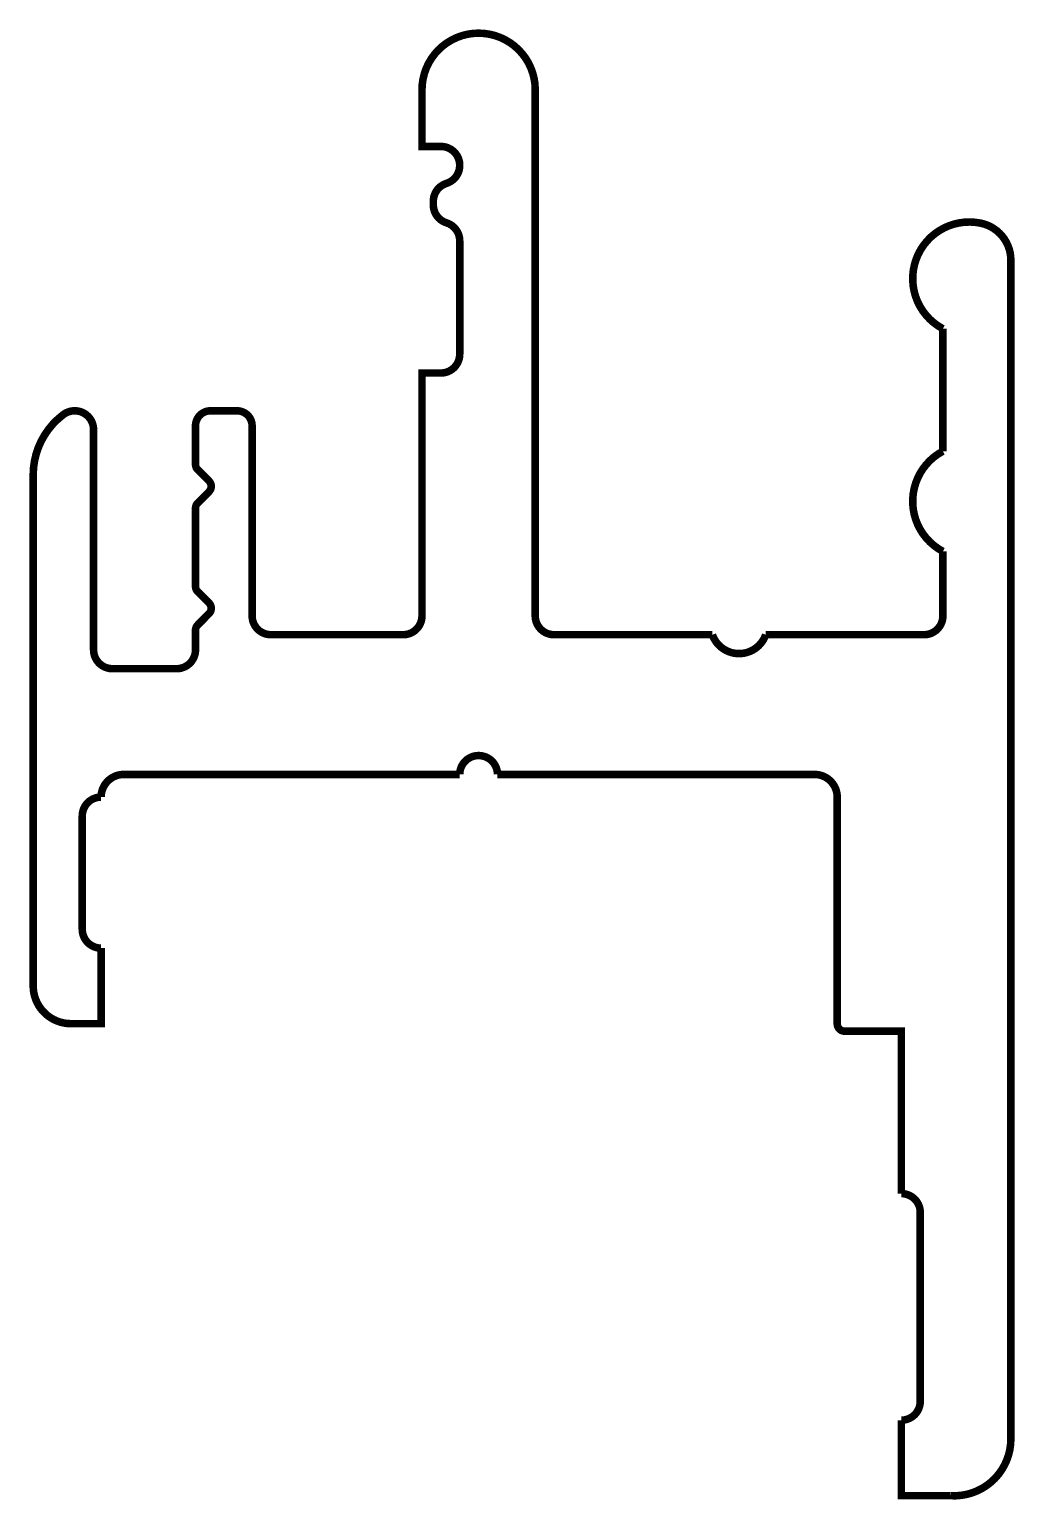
# Model space of a CAD drawing. Extents: x 163.3 to 189.4, y 199.1 to 238.
import ezdxf

# ---------------------------------------------------------------- set-up
doc = ezdxf.new("R2010")
doc.units = 0
doc.layers.add('LAYER2', color=1, linetype='CONTINUOUS')

msp = doc.modelspace()

# ---------------------------------------------------------------- linework, layer by layer
at = {"layer": 'LAYER2', "color": 0, "const_width": 0.2}
msp.add_lwpolyline([(169.194, 227.496), (169.194, 222.466, 0.414214), (169.694, 221.966), (173.194, 221.966, 0.414214), (173.694, 222.466), (173.694, 228.896), (174.194, 228.896, 0.414214), (174.694, 229.396), (174.694, 232.396, 0.327538), (174.344, 232.873, -0.327538), (173.994, 233.35), (173.994, 233.442, -0.327538), (174.344, 233.919, 0.327538), (174.694, 234.396), (174.694, 234.396, 0.414214), (174.194, 234.896), (173.694, 234.896), (173.694, 236.396, -1), (176.694, 236.396), (176.694, 222.466, 0.414214), (177.194, 221.966), (181.386, 221.966, 0.707107), (182.801, 221.966), (186.994, 221.966, 0.414214), (187.494, 222.466), (187.494, 224.173, -0.603023), (187.494, 226.826), (187.494, 230.069, -0.867135), (188.494, 232.865, -0.356394), (189.294, 231.886), (189.294, 200.666, -0.432397), (187.694, 199.166), (186.394, 199.166), (186.394, 201.166, 0.414214), (186.894, 201.666), (186.894, 206.666, 0.414214), (186.394, 207.166), (186.394, 211.466), (184.894, 211.466, -0.414214), (184.694, 211.666), (184.694, 216.866), (184.694, 217.666, 0.414214), (184.094, 218.266), (175.694, 218.266, 1), (174.694, 218.266), (165.794, 218.266, 0.414214), (165.194, 217.666, 0.414214), (164.694, 217.166), (164.694, 215.666), (164.694, 214.166, 0.414214), (165.194, 213.666), (165.194, 211.666), (164.394, 211.666, -0.414214), (163.394, 212.666), (163.394, 226.196, -0.236068), (164.194, 227.796, -0.618034), (164.994, 227.396), (164.994, 221.566, 0.414214), (165.494, 221.066), (167.194, 221.066, 0.414214), (167.694, 221.566), (167.694, 222.083, -0.198912), (167.752, 222.224), (168.052, 222.524, 0.414214), (168.052, 222.807), (167.752, 223.107, -0.198912), (167.694, 223.248), (167.694, 225.313, -0.198912), (167.752, 225.454), (168.052, 225.754, 0.414214), (168.052, 226.037), (167.752, 226.337, -0.198912), (167.694, 226.478), (167.694, 227.496, -0.414214), (168.094, 227.896), (168.794, 227.896, -0.414214)], format="xyb", close=True, dxfattribs=at)

doc.saveas('drawing.dxf')
